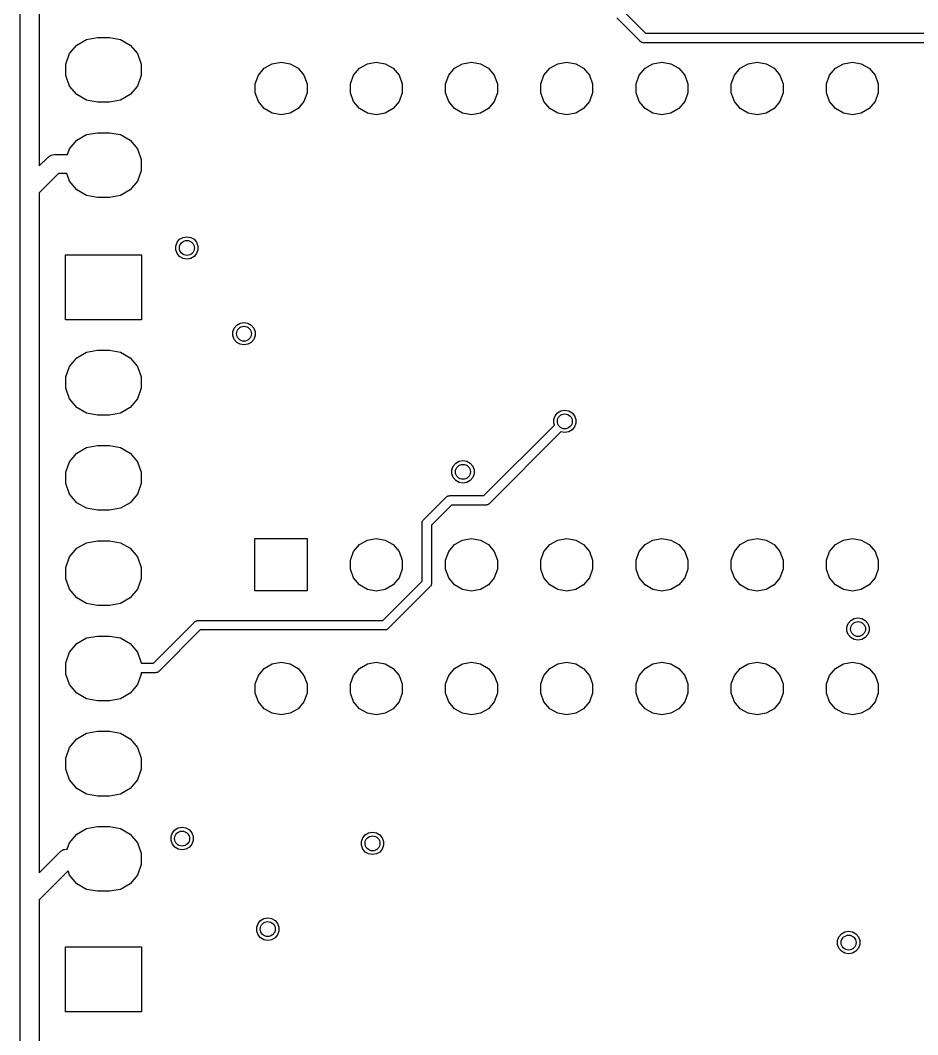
# Model space of a CAD drawing. Extents: x 10 to 287, y -200 to -10.
# Drawn here: x 81.28 to 105.22, y -103.53 to -76.48 of the extents above; entities that cross this region are included whole.
import ezdxf

# ---------------------------------------------------------------- set-up
doc = ezdxf.new("R2010")
doc.units = 0
doc.header["$MEASUREMENT"] = 0
doc.layers.add('BLACK', color=7, linetype='CONTINUOUS')

msp = doc.modelspace()

# ---------------------------------------------------------------- linework, layer by layer
at = {"layer": 'Black'}
for p, q in [((81.28, -80.9752), (81.28, -63.8302)), ((81.788, -63.9354), (81.788, -80.362)), ((97.409, -76.2744), (97.9576, -76.823)), ((97.8152, -77.0398), (97.1922, -76.4168)), ((82.7886, -77.1384), (83.0483, -76.9885)), ((83.0483, -76.9885), (83.3437, -76.9364)), ((83.3437, -76.9364), (83.6563, -76.9364)), ((83.6563, -76.9364), (83.9517, -76.9885)), ((83.9517, -76.9885), (84.2114, -77.1384)), ((97.8198, -77.043), (97.8152, -77.0398)), ((97.8234, -77.0473), (97.8198, -77.043)), ((97.8377, -77.0556), (97.8234, -77.0473)), ((97.8513, -77.0651), (97.8377, -77.0556)), ((97.8567, -77.0665), (97.8513, -77.0651)), ((97.8616, -77.0693), (97.8567, -77.0665)), ((97.8779, -77.0722), (97.8616, -77.0693)), ((97.8939, -77.0765), (97.8779, -77.0722)), ((97.8995, -77.076), (97.8939, -77.0765)), ((97.905, -77.077), (97.8995, -77.076)), ((105.12, -77.077), (97.905, -77.077)), ((97.9576, -76.823), (105.12, -76.823)), ((105.12, -76.823), (110.276, -76.823)), ((110.224, -77.077), (105.12, -77.077)), ((82.5958, -77.3682), (82.7886, -77.1384)), ((84.2114, -77.1384), (84.4042, -77.3682)), ((82.4932, -77.65), (82.5958, -77.3682)), ((84.4042, -77.3682), (84.5068, -77.65)), ((87.9998, -77.6366), (88.2396, -77.5943)), ((88.2396, -77.5943), (88.4794, -77.6366)), ((90.5398, -77.6366), (90.7796, -77.5943)), ((90.7796, -77.5943), (91.0194, -77.6366)), ((93.0798, -77.6366), (93.3196, -77.5943)), ((93.3196, -77.5943), (93.5594, -77.6366)), ((95.6198, -77.6366), (95.8596, -77.5943)), ((95.8596, -77.5943), (96.0994, -77.6366)), ((98.1598, -77.6366), (98.3996, -77.5943)), ((98.3996, -77.5943), (98.6394, -77.6366)), ((100.7, -77.6366), (100.94, -77.5943)), ((100.94, -77.5943), (101.179, -77.6366)), ((103.24, -77.6366), (103.48, -77.5943)), ((103.48, -77.5943), (103.719, -77.6366)), ((82.4932, -77.95), (82.4932, -77.65)), ((84.5068, -77.65), (84.5068, -77.95)), ((87.6324, -77.9449), (87.7889, -77.7584)), ((87.7889, -77.7584), (87.9998, -77.6366)), ((88.4794, -77.6366), (88.6903, -77.7584)), ((88.6903, -77.7584), (88.8468, -77.9449)), ((90.1724, -77.9449), (90.3289, -77.7584)), ((90.3289, -77.7584), (90.5398, -77.6366)), ((91.0194, -77.6366), (91.2303, -77.7584)), ((91.2303, -77.7584), (91.3868, -77.9449)), ((92.7124, -77.9449), (92.8689, -77.7584)), ((92.8689, -77.7584), (93.0798, -77.6366)), ((93.5594, -77.6366), (93.7703, -77.7584)), ((93.7703, -77.7584), (93.9268, -77.9449)), ((95.2524, -77.9449), (95.4089, -77.7584)), ((95.4089, -77.7584), (95.6198, -77.6366)), ((96.0994, -77.6366), (96.3103, -77.7584)), ((96.3103, -77.7584), (96.4668, -77.9449)), ((97.7924, -77.9449), (97.9489, -77.7584)), ((97.9489, -77.7584), (98.1598, -77.6366)), ((98.6394, -77.6366), (98.8503, -77.7584)), ((98.8503, -77.7584), (99.0068, -77.9449)), ((100.332, -77.9449), (100.489, -77.7584)), ((100.489, -77.7584), (100.7, -77.6366)), ((101.179, -77.6366), (101.39, -77.7584)), ((101.39, -77.7584), (101.547, -77.9449)), ((102.872, -77.9449), (103.029, -77.7584)), ((103.029, -77.7584), (103.24, -77.6366)), ((103.719, -77.6366), (103.93, -77.7584)), ((103.93, -77.7584), (104.087, -77.9449)), ((82.5958, -78.2318), (82.4932, -77.95)), ((84.5068, -77.95), (84.4042, -78.2318)), ((87.5491, -78.1737), (87.6324, -77.9449)), ((88.8468, -77.9449), (88.9301, -78.1737)), ((90.0891, -78.1737), (90.1724, -77.9449)), ((91.3868, -77.9449), (91.4701, -78.1737)), ((92.6291, -78.1737), (92.7124, -77.9449)), ((93.9268, -77.9449), (94.0101, -78.1737)), ((95.1691, -78.1737), (95.2524, -77.9449)), ((96.4668, -77.9449), (96.5501, -78.1737)), ((97.7091, -78.1737), (97.7924, -77.9449)), ((99.0068, -77.9449), (99.0901, -78.1737)), ((100.249, -78.1737), (100.332, -77.9449)), ((101.547, -77.9449), (101.63, -78.1737)), ((102.789, -78.1737), (102.872, -77.9449)), ((104.087, -77.9449), (104.17, -78.1737)), ((82.7886, -78.4616), (82.5958, -78.2318)), ((84.4042, -78.2318), (84.2114, -78.4616)), ((87.5491, -78.4173), (87.5491, -78.1737)), ((87.6324, -78.6461), (87.5491, -78.4173)), ((88.9301, -78.4173), (88.8468, -78.6461)), ((88.9301, -78.1737), (88.9301, -78.4173)), ((90.0891, -78.4173), (90.0891, -78.1737)), ((90.1724, -78.6461), (90.0891, -78.4173)), ((91.4701, -78.4173), (91.3868, -78.6461)), ((91.4701, -78.1737), (91.4701, -78.4173)), ((92.6291, -78.4173), (92.6291, -78.1737)), ((92.7124, -78.6461), (92.6291, -78.4173)), ((94.0101, -78.4173), (93.9268, -78.6461)), ((94.0101, -78.1737), (94.0101, -78.4173)), ((95.1691, -78.4173), (95.1691, -78.1737)), ((95.2524, -78.6461), (95.1691, -78.4173)), ((96.5501, -78.4173), (96.4668, -78.6461)), ((96.5501, -78.1737), (96.5501, -78.4173)), ((97.7091, -78.4173), (97.7091, -78.1737)), ((97.7924, -78.6461), (97.7091, -78.4173)), ((99.0901, -78.4173), (99.0068, -78.6461)), ((99.0901, -78.1737), (99.0901, -78.4173)), ((100.249, -78.4173), (100.249, -78.1737)), ((100.332, -78.6461), (100.249, -78.4173)), ((101.63, -78.4173), (101.547, -78.6461)), ((101.63, -78.1737), (101.63, -78.4173)), ((102.789, -78.4173), (102.789, -78.1737)), ((102.872, -78.6461), (102.789, -78.4173)), ((104.17, -78.4173), (104.087, -78.6461)), ((104.17, -78.1737), (104.17, -78.4173)), ((83.0483, -78.6115), (82.7886, -78.4616)), ((83.3437, -78.6636), (83.0483, -78.6115)), ((83.6563, -78.6636), (83.3437, -78.6636)), ((83.9517, -78.6115), (83.6563, -78.6636)), ((84.2114, -78.4616), (83.9517, -78.6115)), ((87.7889, -78.8326), (87.6324, -78.6461)), ((88.8468, -78.6461), (88.6903, -78.8326)), ((90.3289, -78.8326), (90.1724, -78.6461)), ((91.3868, -78.6461), (91.2303, -78.8326)), ((92.8689, -78.8326), (92.7124, -78.6461)), ((93.9268, -78.6461), (93.7703, -78.8326)), ((95.4089, -78.8326), (95.2524, -78.6461)), ((96.4668, -78.6461), (96.3103, -78.8326)), ((97.9489, -78.8326), (97.7924, -78.6461)), ((99.0068, -78.6461), (98.8503, -78.8326)), ((100.489, -78.8326), (100.332, -78.6461)), ((101.547, -78.6461), (101.39, -78.8326)), ((103.029, -78.8326), (102.872, -78.6461)), ((104.087, -78.6461), (103.93, -78.8326)), ((87.9998, -78.9544), (87.7889, -78.8326)), ((88.2396, -78.9967), (87.9998, -78.9544)), ((88.4794, -78.9544), (88.2396, -78.9967)), ((88.6903, -78.8326), (88.4794, -78.9544)), ((90.5398, -78.9544), (90.3289, -78.8326)), ((90.7796, -78.9967), (90.5398, -78.9544)), ((91.0194, -78.9544), (90.7796, -78.9967)), ((91.2303, -78.8326), (91.0194, -78.9544)), ((93.0798, -78.9544), (92.8689, -78.8326)), ((93.3196, -78.9967), (93.0798, -78.9544)), ((93.5594, -78.9544), (93.3196, -78.9967)), ((93.7703, -78.8326), (93.5594, -78.9544)), ((95.6198, -78.9544), (95.4089, -78.8326)), ((95.8596, -78.9967), (95.6198, -78.9544)), ((96.0994, -78.9544), (95.8596, -78.9967)), ((96.3103, -78.8326), (96.0994, -78.9544)), ((98.1598, -78.9544), (97.9489, -78.8326)), ((98.3996, -78.9967), (98.1598, -78.9544)), ((98.6394, -78.9544), (98.3996, -78.9967)), ((98.8503, -78.8326), (98.6394, -78.9544)), ((100.7, -78.9544), (100.489, -78.8326)), ((100.94, -78.9967), (100.7, -78.9544)), ((101.179, -78.9544), (100.94, -78.9967)), ((101.39, -78.8326), (101.179, -78.9544)), ((103.24, -78.9544), (103.029, -78.8326)), ((103.48, -78.9967), (103.24, -78.9544)), ((103.719, -78.9544), (103.48, -78.9967)), ((103.93, -78.8326), (103.719, -78.9544)), ((83.0483, -79.5285), (83.3437, -79.4764)), ((83.3437, -79.4764), (83.6563, -79.4764)), ((83.6563, -79.4764), (83.9517, -79.5285)), ((82.5958, -79.9082), (82.7886, -79.6784)), ((82.7886, -79.6784), (83.0483, -79.5285)), ((83.9517, -79.5285), (84.2114, -79.6784)), ((84.2114, -79.6784), (84.4042, -79.9082)), ((82.1834, -80.0627), (82.1944, -80.0608)), ((82.1944, -80.0608), (82.5403, -80.0608)), ((82.5403, -80.0608), (82.5958, -79.9082)), ((84.4042, -79.9082), (84.5068, -80.19)), ((81.788, -80.362), (82.0148, -80.1352)), ((82.0148, -80.1352), (82.0239, -80.1288)), ((82.0239, -80.1288), (82.0311, -80.1202)), ((82.0311, -80.1202), (82.0599, -80.1036)), ((82.0599, -80.1036), (82.0871, -80.0846)), ((82.0871, -80.0846), (82.0978, -80.0817)), ((82.0978, -80.0817), (82.1075, -80.0761)), ((82.1075, -80.0761), (82.1402, -80.0704)), ((82.1402, -80.0704), (82.1723, -80.0618)), ((82.1723, -80.0618), (82.1834, -80.0627)), ((84.5068, -80.19), (84.5068, -80.49)), ((82.2996, -80.5688), (81.788, -81.0804)), ((82.5219, -80.5688), (82.2996, -80.5688)), ((82.5958, -80.7718), (82.5219, -80.5688)), ((84.5068, -80.49), (84.4042, -80.7718)), ((82.7886, -81.0016), (82.5958, -80.7718)), ((84.4042, -80.7718), (84.2114, -81.0016)), ((81.28, -99.822), (81.28, -80.9752)), ((81.788, -81.0804), (81.788, -99.2088)), ((83.0483, -81.1515), (82.7886, -81.0016)), ((84.2114, -81.0016), (83.9517, -81.1515)), ((83.3437, -81.2036), (83.0483, -81.1515)), ((83.6563, -81.2036), (83.3437, -81.2036)), ((83.9517, -81.1515), (83.6563, -81.2036)), ((85.4287, -82.4978), (85.4644, -82.3996)), ((85.4644, -82.3996), (85.5316, -82.3195)), ((85.5316, -82.3195), (85.6221, -82.2673)), ((85.6221, -82.2673), (85.725, -82.2491)), ((85.725, -82.2491), (85.8279, -82.2673)), ((85.8279, -82.2673), (85.9184, -82.3195)), ((85.9184, -82.3195), (85.9856, -82.3996)), ((85.9856, -82.3996), (86.0213, -82.4978)), ((82.484, -84.4636), (82.484, -82.7364)), ((82.484, -82.7364), (84.516, -82.7364)), ((84.516, -82.7364), (84.516, -84.4636)), ((85.4287, -82.6022), (85.4287, -82.4978)), ((85.4644, -82.7004), (85.4287, -82.6022)), ((85.5316, -82.7805), (85.4644, -82.7004)), ((85.9856, -82.7004), (85.9184, -82.7805)), ((86.0213, -82.6022), (85.9856, -82.7004)), ((86.0213, -82.4978), (86.0213, -82.6022)), ((85.6221, -82.8327), (85.5316, -82.7805)), ((85.725, -82.8509), (85.6221, -82.8327)), ((85.8279, -82.8327), (85.725, -82.8509)), ((85.9184, -82.7805), (85.8279, -82.8327)), ((84.516, -84.4636), (82.484, -84.4636)), ((86.9884, -84.6856), (87.0556, -84.6055)), ((87.0556, -84.6055), (87.1461, -84.5533)), ((87.1461, -84.5533), (87.249, -84.5351)), ((87.249, -84.5351), (87.3519, -84.5533)), ((87.3519, -84.5533), (87.4424, -84.6055)), ((87.4424, -84.6055), (87.5096, -84.6856)), ((86.9527, -84.7838), (86.9884, -84.6856)), ((86.9527, -84.8882), (86.9527, -84.7838)), ((86.9884, -84.9864), (86.9527, -84.8882)), ((87.5096, -84.6856), (87.5453, -84.7838)), ((87.5453, -84.8882), (87.5096, -84.9864)), ((87.5453, -84.7838), (87.5453, -84.8882)), ((87.0556, -85.0665), (86.9884, -84.9864)), ((87.1461, -85.1187), (87.0556, -85.0665)), ((87.249, -85.1369), (87.1461, -85.1187)), ((87.3519, -85.1187), (87.249, -85.1369)), ((87.4424, -85.0665), (87.3519, -85.1187)), ((87.5096, -84.9864), (87.4424, -85.0665)), ((82.7886, -85.4784), (83.0483, -85.3285)), ((83.0483, -85.3285), (83.3437, -85.2764)), ((83.3437, -85.2764), (83.6563, -85.2764)), ((83.6563, -85.2764), (83.9517, -85.3285)), ((83.9517, -85.3285), (84.2114, -85.4784)), ((82.4932, -85.99), (82.5958, -85.7082)), ((82.5958, -85.7082), (82.7886, -85.4784)), ((84.2114, -85.4784), (84.4042, -85.7082)), ((84.4042, -85.7082), (84.5068, -85.99)), ((82.4932, -86.29), (82.4932, -85.99)), ((84.5068, -85.99), (84.5068, -86.29)), ((82.5958, -86.5718), (82.4932, -86.29)), ((84.5068, -86.29), (84.4042, -86.5718)), ((82.7886, -86.8016), (82.5958, -86.5718)), ((83.0483, -86.9515), (82.7886, -86.8016)), ((84.2114, -86.8016), (83.9517, -86.9515)), ((84.4042, -86.5718), (84.2114, -86.8016)), ((83.3437, -87.0036), (83.0483, -86.9515)), ((83.6563, -87.0036), (83.3437, -87.0036)), ((83.9517, -86.9515), (83.6563, -87.0036)), ((95.5125, -87.1206), (95.5482, -87.0224)), ((95.5482, -87.0224), (95.6154, -86.9423)), ((95.6154, -86.9423), (95.7059, -86.8901)), ((95.7059, -86.8901), (95.8088, -86.8719)), ((95.8088, -86.8719), (95.9117, -86.8901)), ((95.9117, -86.8901), (96.0022, -86.9423)), ((96.0022, -86.9423), (96.0694, -87.0224)), ((96.0694, -87.0224), (96.1051, -87.1206)), ((93.648, -89.154), (95.5297, -87.2723)), ((95.5125, -87.225), (95.5125, -87.1206)), ((95.5297, -87.2723), (95.5125, -87.225)), ((96.0694, -87.3232), (96.0022, -87.4033)), ((96.1051, -87.225), (96.0694, -87.3232)), ((96.1051, -87.1206), (96.1051, -87.225)), ((95.7058, -87.4554), (93.7904, -89.3708)), ((95.7059, -87.4555), (95.7058, -87.4554)), ((95.8088, -87.4737), (95.7059, -87.4555)), ((95.9117, -87.4555), (95.8088, -87.4737)), ((96.0022, -87.4033), (95.9117, -87.4555)), ((82.7886, -88.0184), (83.0483, -87.8685)), ((83.0483, -87.8685), (83.3437, -87.8164)), ((83.3437, -87.8164), (83.6563, -87.8164)), ((83.6563, -87.8164), (83.9517, -87.8685)), ((83.9517, -87.8685), (84.2114, -88.0184)), ((82.5958, -88.2482), (82.7886, -88.0184)), ((84.2114, -88.0184), (84.4042, -88.2482)), ((82.4932, -88.53), (82.5958, -88.2482)), ((84.4042, -88.2482), (84.5068, -88.53)), ((92.7947, -88.4668), (92.8304, -88.3686)), ((92.8304, -88.3686), (92.8976, -88.2885)), ((92.8976, -88.2885), (92.9881, -88.2363)), ((92.9881, -88.2363), (93.091, -88.2181)), ((93.091, -88.2181), (93.1939, -88.2363)), ((93.1939, -88.2363), (93.2844, -88.2885)), ((93.2844, -88.2885), (93.3516, -88.3686)), ((93.3516, -88.3686), (93.3873, -88.4668)), ((82.4932, -88.83), (82.4932, -88.53)), ((84.5068, -88.53), (84.5068, -88.83)), ((92.7947, -88.5712), (92.7947, -88.4668)), ((92.8304, -88.6694), (92.7947, -88.5712)), ((92.8976, -88.7495), (92.8304, -88.6694)), ((93.3516, -88.6694), (93.2844, -88.7495)), ((93.3873, -88.5712), (93.3516, -88.6694)), ((93.3873, -88.4668), (93.3873, -88.5712)), ((82.5958, -89.1118), (82.4932, -88.83)), ((84.5068, -88.83), (84.4042, -89.1118)), ((92.9881, -88.8017), (92.8976, -88.7495)), ((93.091, -88.8199), (92.9881, -88.8017)), ((93.1939, -88.8017), (93.091, -88.8199)), ((93.2844, -88.7495), (93.1939, -88.8017)), ((82.7886, -89.3416), (82.5958, -89.1118)), ((84.4042, -89.1118), (84.2114, -89.3416)), ((92.036, -89.8008), (92.6456, -89.1912)), ((92.6456, -89.1912), (92.6502, -89.188)), ((92.6502, -89.188), (92.6538, -89.1837)), ((92.6538, -89.1837), (92.6681, -89.1754)), ((92.6681, -89.1754), (92.6817, -89.1659)), ((92.6817, -89.1659), (92.6871, -89.1645)), ((92.6871, -89.1645), (92.692, -89.1617)), ((92.692, -89.1617), (92.7083, -89.1588)), ((92.7083, -89.1588), (92.7243, -89.1545)), ((92.7243, -89.1545), (92.7299, -89.155)), ((92.7299, -89.155), (92.7354, -89.154)), ((92.7354, -89.154), (93.648, -89.154)), ((83.0483, -89.4915), (82.7886, -89.3416)), ((83.3437, -89.5436), (83.0483, -89.4915)), ((83.9517, -89.4915), (83.6563, -89.5436)), ((84.2114, -89.3416), (83.9517, -89.4915)), ((92.788, -89.408), (92.2528, -89.9432)), ((93.7006, -89.408), (92.788, -89.408)), ((93.7061, -89.407), (93.7006, -89.408)), ((93.7117, -89.4075), (93.7061, -89.407)), ((93.7277, -89.4032), (93.7117, -89.4075)), ((93.744, -89.4003), (93.7277, -89.4032)), ((93.7489, -89.3975), (93.744, -89.4003)), ((93.7543, -89.3961), (93.7489, -89.3975)), ((93.7679, -89.3866), (93.7543, -89.3961)), ((93.7822, -89.3783), (93.7679, -89.3866)), ((93.7858, -89.374), (93.7822, -89.3783)), ((93.7904, -89.3708), (93.7858, -89.374)), ((83.6563, -89.5436), (83.3437, -89.5436)), ((91.9988, -89.8906), (91.9998, -89.8851)), ((91.9988, -91.4382), (91.9988, -89.8906)), ((91.9993, -89.8795), (92.0036, -89.8635)), ((91.9998, -89.8851), (91.9993, -89.8795)), ((92.0036, -89.8635), (92.0065, -89.8472)), ((92.0065, -89.8472), (92.0093, -89.8423)), ((92.0093, -89.8423), (92.0107, -89.8369)), ((92.0107, -89.8369), (92.0202, -89.8233)), ((92.0202, -89.8233), (92.0285, -89.809)), ((92.0285, -89.809), (92.0328, -89.8054)), ((92.0328, -89.8054), (92.036, -89.8008)), ((92.2528, -89.9432), (92.2528, -91.4908)), ((87.5411, -91.694), (87.5411, -90.297)), ((87.5411, -90.297), (88.9381, -90.297)), ((88.9381, -90.297), (88.9381, -91.694)), ((90.3289, -90.4584), (90.5398, -90.3366)), ((90.5398, -90.3366), (90.7796, -90.2943)), ((90.7796, -90.2943), (91.0194, -90.3366)), ((91.0194, -90.3366), (91.2303, -90.4584)), ((92.8689, -90.4584), (93.0798, -90.3366)), ((93.0798, -90.3366), (93.3196, -90.2943)), ((93.3196, -90.2943), (93.5594, -90.3366)), ((93.5594, -90.3366), (93.7703, -90.4584)), ((95.4089, -90.4584), (95.6198, -90.3366)), ((95.6198, -90.3366), (95.8596, -90.2943)), ((95.8596, -90.2943), (96.0994, -90.3366)), ((96.0994, -90.3366), (96.3103, -90.4584)), ((97.9489, -90.4584), (98.1598, -90.3366)), ((98.1598, -90.3366), (98.3996, -90.2943)), ((98.3996, -90.2943), (98.6394, -90.3366)), ((98.6394, -90.3366), (98.8503, -90.4584)), ((100.489, -90.4584), (100.7, -90.3366)), ((100.7, -90.3366), (100.94, -90.2943)), ((100.94, -90.2943), (101.179, -90.3366)), ((101.179, -90.3366), (101.39, -90.4584)), ((103.029, -90.4584), (103.24, -90.3366)), ((103.24, -90.3366), (103.48, -90.2943)), ((103.48, -90.2943), (103.719, -90.3366)), ((103.719, -90.3366), (103.93, -90.4584)), ((82.5958, -90.7882), (82.7886, -90.5584)), ((82.7886, -90.5584), (83.0483, -90.4085)), ((83.0483, -90.4085), (83.3437, -90.3564)), ((83.3437, -90.3564), (83.6563, -90.3564)), ((83.6563, -90.3564), (83.9517, -90.4085)), ((83.9517, -90.4085), (84.2114, -90.5584)), ((84.2114, -90.5584), (84.4042, -90.7882)), ((90.1724, -90.6449), (90.3289, -90.4584)), ((91.2303, -90.4584), (91.3868, -90.6449)), ((92.7124, -90.6449), (92.8689, -90.4584)), ((93.7703, -90.4584), (93.9268, -90.6449)), ((95.2524, -90.6449), (95.4089, -90.4584)), ((96.3103, -90.4584), (96.4668, -90.6449)), ((97.7924, -90.6449), (97.9489, -90.4584)), ((98.8503, -90.4584), (99.0068, -90.6449)), ((100.332, -90.6449), (100.489, -90.4584)), ((101.39, -90.4584), (101.547, -90.6449)), ((102.872, -90.6449), (103.029, -90.4584)), ((103.93, -90.4584), (104.087, -90.6449)), ((82.4932, -91.07), (82.5958, -90.7882)), ((84.4042, -90.7882), (84.5068, -91.07)), ((90.0891, -90.8737), (90.1724, -90.6449)), ((90.0891, -91.1173), (90.0891, -90.8737)), ((91.3868, -90.6449), (91.4701, -90.8737)), ((91.4701, -90.8737), (91.4701, -91.1173)), ((92.6291, -90.8737), (92.7124, -90.6449)), ((92.6291, -91.1173), (92.6291, -90.8737)), ((93.9268, -90.6449), (94.0101, -90.8737)), ((94.0101, -90.8737), (94.0101, -91.1173)), ((95.1691, -90.8737), (95.2524, -90.6449)), ((95.1691, -91.1173), (95.1691, -90.8737)), ((96.4668, -90.6449), (96.5501, -90.8737)), ((96.5501, -90.8737), (96.5501, -91.1173)), ((97.7091, -90.8737), (97.7924, -90.6449)), ((97.7091, -91.1173), (97.7091, -90.8737)), ((99.0068, -90.6449), (99.0901, -90.8737)), ((99.0901, -90.8737), (99.0901, -91.1173)), ((100.249, -90.8737), (100.332, -90.6449)), ((100.249, -91.1173), (100.249, -90.8737)), ((101.547, -90.6449), (101.63, -90.8737)), ((101.63, -90.8737), (101.63, -91.1173)), ((102.789, -90.8737), (102.872, -90.6449)), ((102.789, -91.1173), (102.789, -90.8737)), ((104.087, -90.6449), (104.17, -90.8737)), ((104.17, -90.8737), (104.17, -91.1173)), ((82.4932, -91.37), (82.4932, -91.07)), ((84.5068, -91.07), (84.5068, -91.37)), ((90.1724, -91.3461), (90.0891, -91.1173)), ((91.4701, -91.1173), (91.3868, -91.3461)), ((92.7124, -91.3461), (92.6291, -91.1173)), ((94.0101, -91.1173), (93.9268, -91.3461)), ((95.2524, -91.3461), (95.1691, -91.1173)), ((96.5501, -91.1173), (96.4668, -91.3461)), ((97.7924, -91.3461), (97.7091, -91.1173)), ((99.0901, -91.1173), (99.0068, -91.3461)), ((100.332, -91.3461), (100.249, -91.1173)), ((101.63, -91.1173), (101.547, -91.3461)), ((102.872, -91.3461), (102.789, -91.1173)), ((104.17, -91.1173), (104.087, -91.3461)), ((82.5958, -91.6518), (82.4932, -91.37)), ((84.5068, -91.37), (84.4042, -91.6518)), ((90.3289, -91.5326), (90.1724, -91.3461)), ((91.3868, -91.3461), (91.2303, -91.5326)), ((92.8689, -91.5326), (92.7124, -91.3461)), ((93.9268, -91.3461), (93.7703, -91.5326)), ((95.4089, -91.5326), (95.2524, -91.3461)), ((96.4668, -91.3461), (96.3103, -91.5326)), ((97.9489, -91.5326), (97.7924, -91.3461)), ((99.0068, -91.3461), (98.8503, -91.5326)), ((100.489, -91.5326), (100.332, -91.3461)), ((101.547, -91.3461), (101.39, -91.5326)), ((103.029, -91.5326), (102.872, -91.3461)), ((104.087, -91.3461), (103.93, -91.5326)), ((82.7886, -91.8816), (82.5958, -91.6518)), ((84.4042, -91.6518), (84.2114, -91.8816)), ((90.5398, -91.6544), (90.3289, -91.5326)), ((90.7796, -91.6967), (90.5398, -91.6544)), ((91.0194, -91.6544), (90.7796, -91.6967)), ((90.9556, -92.4814), (91.9988, -91.4382)), ((91.2303, -91.5326), (91.0194, -91.6544)), ((92.2156, -91.5806), (91.098, -92.6982)), ((92.2188, -91.576), (92.2156, -91.5806)), ((92.2231, -91.5724), (92.2188, -91.576)), ((92.2314, -91.5581), (92.2231, -91.5724)), ((92.2409, -91.5445), (92.2314, -91.5581)), ((92.2423, -91.5391), (92.2409, -91.5445)), ((92.2451, -91.5342), (92.2423, -91.5391)), ((92.248, -91.5179), (92.2451, -91.5342)), ((92.2523, -91.5019), (92.248, -91.5179)), ((92.2528, -91.4908), (92.2518, -91.4963)), ((92.2518, -91.4963), (92.2523, -91.5019)), ((93.0798, -91.6544), (92.8689, -91.5326)), ((93.3196, -91.6967), (93.0798, -91.6544)), ((93.5594, -91.6544), (93.3196, -91.6967)), ((93.7703, -91.5326), (93.5594, -91.6544)), ((95.6198, -91.6544), (95.4089, -91.5326)), ((95.8596, -91.6967), (95.6198, -91.6544)), ((96.0994, -91.6544), (95.8596, -91.6967)), ((96.3103, -91.5326), (96.0994, -91.6544)), ((98.1598, -91.6544), (97.9489, -91.5326)), ((98.3996, -91.6967), (98.1598, -91.6544)), ((98.6394, -91.6544), (98.3996, -91.6967)), ((98.8503, -91.5326), (98.6394, -91.6544)), ((100.7, -91.6544), (100.489, -91.5326)), ((100.94, -91.6967), (100.7, -91.6544)), ((101.179, -91.6544), (100.94, -91.6967)), ((101.39, -91.5326), (101.179, -91.6544)), ((103.24, -91.6544), (103.029, -91.5326)), ((103.48, -91.6967), (103.24, -91.6544)), ((103.719, -91.6544), (103.48, -91.6967)), ((103.93, -91.5326), (103.719, -91.6544)), ((83.0483, -92.0315), (82.7886, -91.8816)), ((84.2114, -91.8816), (83.9517, -92.0315)), ((88.9381, -91.694), (87.5411, -91.694)), ((83.3437, -92.0836), (83.0483, -92.0315)), ((83.6563, -92.0836), (83.3437, -92.0836)), ((83.9517, -92.0315), (83.6563, -92.0836)), ((85.9482, -92.5111), (85.9625, -92.5028)), ((85.9625, -92.5028), (85.9761, -92.4933)), ((85.9761, -92.4933), (85.9815, -92.4919)), ((85.9815, -92.4919), (85.9864, -92.4891)), ((85.9864, -92.4891), (86.0027, -92.4862)), ((86.0027, -92.4862), (86.0187, -92.4819)), ((86.0187, -92.4819), (86.0243, -92.4824)), ((86.0243, -92.4824), (86.0298, -92.4814)), ((86.0298, -92.4814), (90.9556, -92.4814)), ((103.371, -92.5596), (103.439, -92.4795)), ((103.439, -92.4795), (103.529, -92.4273)), ((103.529, -92.4273), (103.632, -92.4091)), ((103.632, -92.4091), (103.735, -92.4273)), ((103.735, -92.4273), (103.825, -92.4795)), ((103.825, -92.4795), (103.893, -92.5596)), ((84.8342, -93.6244), (85.94, -92.5186)), ((86.0824, -92.7354), (84.9766, -93.8412)), ((85.94, -92.5186), (85.9446, -92.5154)), ((85.9446, -92.5154), (85.9482, -92.5111)), ((91.0082, -92.7354), (86.0824, -92.7354)), ((91.0137, -92.7344), (91.0082, -92.7354)), ((91.0193, -92.7349), (91.0137, -92.7344)), ((91.0353, -92.7306), (91.0193, -92.7349)), ((91.0516, -92.7277), (91.0353, -92.7306)), ((91.0565, -92.7249), (91.0516, -92.7277)), ((91.0619, -92.7235), (91.0565, -92.7249)), ((91.0755, -92.714), (91.0619, -92.7235)), ((91.0898, -92.7057), (91.0755, -92.714)), ((91.0934, -92.7014), (91.0898, -92.7057)), ((91.098, -92.6982), (91.0934, -92.7014)), ((103.336, -92.6578), (103.371, -92.5596)), ((103.336, -92.7622), (103.336, -92.6578)), ((103.371, -92.8604), (103.336, -92.7622)), ((103.893, -92.5596), (103.928, -92.6578)), ((103.928, -92.7622), (103.893, -92.8604)), ((103.928, -92.6578), (103.928, -92.7622)), ((82.7886, -93.0984), (83.0483, -92.9485)), ((83.0483, -92.9485), (83.3437, -92.8964)), ((83.3437, -92.8964), (83.6563, -92.8964)), ((83.6563, -92.8964), (83.9517, -92.9485)), ((83.9517, -92.9485), (84.2114, -93.0984)), ((103.439, -92.9405), (103.371, -92.8604)), ((103.529, -92.9927), (103.439, -92.9405)), ((103.632, -93.0109), (103.529, -92.9927)), ((103.735, -92.9927), (103.632, -93.0109)), ((103.825, -92.9405), (103.735, -92.9927)), ((103.893, -92.8604), (103.825, -92.9405)), ((82.5958, -93.3282), (82.7886, -93.0984)), ((84.2114, -93.0984), (84.4042, -93.3282)), ((82.4932, -93.61), (82.5958, -93.3282)), ((84.4042, -93.3282), (84.5068, -93.61)), ((82.4932, -93.91), (82.4932, -93.61)), ((84.5068, -93.61), (84.5068, -93.6244)), ((84.5068, -93.6244), (84.8342, -93.6244)), ((84.9684, -93.8487), (84.9541, -93.857)), ((84.972, -93.8444), (84.9684, -93.8487)), ((84.9766, -93.8412), (84.972, -93.8444)), ((87.6324, -93.9469), (87.7889, -93.7604)), ((87.7889, -93.7604), (87.9998, -93.6386)), ((87.9998, -93.6386), (88.2396, -93.5963)), ((88.2396, -93.5963), (88.4794, -93.6386)), ((88.4794, -93.6386), (88.6903, -93.7604)), ((88.6903, -93.7604), (88.8468, -93.9469)), ((90.1724, -93.9469), (90.3289, -93.7604)), ((90.3289, -93.7604), (90.5398, -93.6386)), ((90.5398, -93.6386), (90.7796, -93.5963)), ((90.7796, -93.5963), (91.0194, -93.6386)), ((91.0194, -93.6386), (91.2303, -93.7604)), ((91.2303, -93.7604), (91.3868, -93.9469)), ((92.7124, -93.9469), (92.8689, -93.7604)), ((92.8689, -93.7604), (93.0798, -93.6386)), ((93.0798, -93.6386), (93.3196, -93.5963)), ((93.3196, -93.5963), (93.5594, -93.6386)), ((93.5594, -93.6386), (93.7703, -93.7604)), ((93.7703, -93.7604), (93.9268, -93.9469)), ((95.2524, -93.9469), (95.4089, -93.7604)), ((95.4089, -93.7604), (95.6198, -93.6386)), ((95.6198, -93.6386), (95.8596, -93.5963)), ((95.8596, -93.5963), (96.0994, -93.6386)), ((96.0994, -93.6386), (96.3103, -93.7604)), ((96.3103, -93.7604), (96.4668, -93.9469)), ((97.7924, -93.9469), (97.9489, -93.7604)), ((97.9489, -93.7604), (98.1598, -93.6386)), ((98.1598, -93.6386), (98.3996, -93.5963)), ((98.3996, -93.5963), (98.6394, -93.6386)), ((98.6394, -93.6386), (98.8503, -93.7604)), ((98.8503, -93.7604), (99.0068, -93.9469)), ((100.332, -93.9469), (100.489, -93.7604)), ((100.489, -93.7604), (100.7, -93.6386)), ((100.7, -93.6386), (100.94, -93.5963)), ((100.94, -93.5963), (101.179, -93.6386)), ((101.179, -93.6386), (101.39, -93.7604)), ((101.39, -93.7604), (101.547, -93.9469)), ((102.872, -93.9469), (103.029, -93.7604)), ((103.029, -93.7604), (103.24, -93.6386)), ((103.24, -93.6386), (103.48, -93.5963)), ((103.48, -93.5963), (103.719, -93.6386)), ((103.719, -93.6386), (103.93, -93.7604)), ((103.93, -93.7604), (104.087, -93.9469)), ((82.5958, -94.1918), (82.4932, -93.91)), ((84.5068, -93.91), (84.4042, -94.1918)), ((84.8868, -93.8784), (84.5068, -93.8784)), ((84.5068, -93.8784), (84.5068, -93.91)), ((84.8923, -93.8774), (84.8868, -93.8784)), ((84.8979, -93.8779), (84.8923, -93.8774)), ((84.9139, -93.8736), (84.8979, -93.8779)), ((84.9302, -93.8707), (84.9139, -93.8736)), ((84.9351, -93.8679), (84.9302, -93.8707)), ((84.9405, -93.8665), (84.9351, -93.8679)), ((84.9541, -93.857), (84.9405, -93.8665)), ((87.5491, -94.1757), (87.6324, -93.9469)), ((88.8468, -93.9469), (88.9301, -94.1757)), ((90.0891, -94.1757), (90.1724, -93.9469)), ((91.3868, -93.9469), (91.4701, -94.1757)), ((92.6291, -94.1757), (92.7124, -93.9469)), ((93.9268, -93.9469), (94.0101, -94.1757)), ((95.1691, -94.1757), (95.2524, -93.9469)), ((96.4668, -93.9469), (96.5501, -94.1757)), ((97.7091, -94.1757), (97.7924, -93.9469)), ((99.0068, -93.9469), (99.0901, -94.1757)), ((100.249, -94.1757), (100.332, -93.9469)), ((101.547, -93.9469), (101.63, -94.1757)), ((102.789, -94.1757), (102.872, -93.9469)), ((104.087, -93.9469), (104.17, -94.1757)), ((82.7886, -94.4216), (82.5958, -94.1918)), ((84.4042, -94.1918), (84.2114, -94.4216)), ((87.5491, -94.4193), (87.5491, -94.1757)), ((88.9301, -94.1757), (88.9301, -94.4193)), ((90.0891, -94.4193), (90.0891, -94.1757)), ((91.4701, -94.1757), (91.4701, -94.4193)), ((92.6291, -94.4193), (92.6291, -94.1757)), ((94.0101, -94.1757), (94.0101, -94.4193)), ((95.1691, -94.4193), (95.1691, -94.1757)), ((96.5501, -94.1757), (96.5501, -94.4193)), ((97.7091, -94.4193), (97.7091, -94.1757)), ((99.0901, -94.1757), (99.0901, -94.4193)), ((100.249, -94.4193), (100.249, -94.1757)), ((101.63, -94.1757), (101.63, -94.4193)), ((102.789, -94.4193), (102.789, -94.1757)), ((104.17, -94.1757), (104.17, -94.4193)), ((83.0483, -94.5715), (82.7886, -94.4216)), ((83.3437, -94.6236), (83.0483, -94.5715)), ((83.6563, -94.6236), (83.3437, -94.6236)), ((83.9517, -94.5715), (83.6563, -94.6236)), ((84.2114, -94.4216), (83.9517, -94.5715)), ((87.6324, -94.6481), (87.5491, -94.4193)), ((87.7889, -94.8346), (87.6324, -94.6481)), ((88.8468, -94.6481), (88.6903, -94.8346)), ((88.9301, -94.4193), (88.8468, -94.6481)), ((90.1724, -94.6481), (90.0891, -94.4193)), ((90.3289, -94.8346), (90.1724, -94.6481)), ((91.3868, -94.6481), (91.2303, -94.8346)), ((91.4701, -94.4193), (91.3868, -94.6481)), ((92.7124, -94.6481), (92.6291, -94.4193)), ((92.8689, -94.8346), (92.7124, -94.6481)), ((93.9268, -94.6481), (93.7703, -94.8346)), ((94.0101, -94.4193), (93.9268, -94.6481)), ((95.2524, -94.6481), (95.1691, -94.4193)), ((95.4089, -94.8346), (95.2524, -94.6481)), ((96.4668, -94.6481), (96.3103, -94.8346)), ((96.5501, -94.4193), (96.4668, -94.6481)), ((97.7924, -94.6481), (97.7091, -94.4193)), ((97.9489, -94.8346), (97.7924, -94.6481)), ((99.0068, -94.6481), (98.8503, -94.8346)), ((99.0901, -94.4193), (99.0068, -94.6481)), ((100.332, -94.6481), (100.249, -94.4193)), ((100.489, -94.8346), (100.332, -94.6481)), ((101.547, -94.6481), (101.39, -94.8346)), ((101.63, -94.4193), (101.547, -94.6481)), ((102.872, -94.6481), (102.789, -94.4193)), ((103.029, -94.8346), (102.872, -94.6481)), ((104.087, -94.6481), (103.93, -94.8346)), ((104.17, -94.4193), (104.087, -94.6481)), ((87.9998, -94.9564), (87.7889, -94.8346)), ((88.6903, -94.8346), (88.4794, -94.9564)), ((90.5398, -94.9564), (90.3289, -94.8346)), ((91.2303, -94.8346), (91.0194, -94.9564)), ((93.0798, -94.9564), (92.8689, -94.8346)), ((93.7703, -94.8346), (93.5594, -94.9564)), ((95.6198, -94.9564), (95.4089, -94.8346)), ((96.3103, -94.8346), (96.0994, -94.9564)), ((98.1598, -94.9564), (97.9489, -94.8346)), ((98.8503, -94.8346), (98.6394, -94.9564)), ((100.7, -94.9564), (100.489, -94.8346)), ((101.39, -94.8346), (101.179, -94.9564)), ((103.24, -94.9564), (103.029, -94.8346)), ((103.93, -94.8346), (103.719, -94.9564)), ((88.2396, -94.9987), (87.9998, -94.9564)), ((88.4794, -94.9564), (88.2396, -94.9987)), ((90.7796, -94.9987), (90.5398, -94.9564)), ((91.0194, -94.9564), (90.7796, -94.9987)), ((93.3196, -94.9987), (93.0798, -94.9564)), ((93.5594, -94.9564), (93.3196, -94.9987)), ((95.8596, -94.9987), (95.6198, -94.9564)), ((96.0994, -94.9564), (95.8596, -94.9987)), ((98.3996, -94.9987), (98.1598, -94.9564)), ((98.6394, -94.9564), (98.3996, -94.9987)), ((100.94, -94.9987), (100.7, -94.9564)), ((101.179, -94.9564), (100.94, -94.9987)), ((103.48, -94.9987), (103.24, -94.9564)), ((103.719, -94.9564), (103.48, -94.9987)), ((83.0483, -95.4885), (83.3437, -95.4364)), ((83.3437, -95.4364), (83.6563, -95.4364)), ((83.6563, -95.4364), (83.9517, -95.4885)), ((82.5958, -95.8682), (82.7886, -95.6384)), ((82.7886, -95.6384), (83.0483, -95.4885)), ((83.9517, -95.4885), (84.2114, -95.6384)), ((84.2114, -95.6384), (84.4042, -95.8682)), ((82.4932, -96.15), (82.5958, -95.8682)), ((84.4042, -95.8682), (84.5068, -96.15)), ((82.4932, -96.45), (82.4932, -96.15)), ((84.5068, -96.15), (84.5068, -96.45)), ((82.5958, -96.7318), (82.4932, -96.45)), ((84.5068, -96.45), (84.4042, -96.7318)), ((82.7886, -96.9616), (82.5958, -96.7318)), ((84.4042, -96.7318), (84.2114, -96.9616)), ((83.0483, -97.1115), (82.7886, -96.9616)), ((84.2114, -96.9616), (83.9517, -97.1115)), ((83.3437, -97.1636), (83.0483, -97.1115)), ((83.6563, -97.1636), (83.3437, -97.1636)), ((83.9517, -97.1115), (83.6563, -97.1636)), ((82.5958, -98.4082), (82.7886, -98.1784)), ((82.7886, -98.1784), (83.0483, -98.0285)), ((83.0483, -98.0285), (83.3437, -97.9764)), ((83.3437, -97.9764), (83.6563, -97.9764)), ((83.6563, -97.9764), (83.9517, -98.0285)), ((83.9517, -98.0285), (84.2114, -98.1784)), ((84.2114, -98.1784), (84.4042, -98.4082)), ((85.3017, -98.2458), (85.3374, -98.1476)), ((85.3374, -98.1476), (85.4046, -98.0675)), ((85.4046, -98.0675), (85.4951, -98.0153)), ((85.4951, -98.0153), (85.598, -97.9971)), ((85.598, -97.9971), (85.7009, -98.0153)), ((85.7009, -98.0153), (85.7914, -98.0675)), ((85.7914, -98.0675), (85.8586, -98.1476)), ((85.8586, -98.1476), (85.8943, -98.2458)), ((90.4846, -98.1945), (90.5751, -98.1423)), ((90.5751, -98.1423), (90.678, -98.1241)), ((90.678, -98.1241), (90.7809, -98.1423)), ((90.7809, -98.1423), (90.8714, -98.1945)), ((82.5342, -98.5774), (82.5958, -98.4082)), ((84.4042, -98.4082), (84.5068, -98.69)), ((85.3017, -98.3502), (85.3017, -98.2458)), ((85.3374, -98.4484), (85.3017, -98.3502)), ((85.4046, -98.5285), (85.3374, -98.4484)), ((85.8586, -98.4484), (85.7914, -98.5285)), ((85.8943, -98.3502), (85.8586, -98.4484)), ((85.8943, -98.2458), (85.8943, -98.3502)), ((90.3817, -98.3728), (90.4174, -98.2746)), ((90.3817, -98.4772), (90.3817, -98.3728)), ((90.4174, -98.2746), (90.4846, -98.1945)), ((90.8714, -98.1945), (90.9386, -98.2746)), ((90.9386, -98.2746), (90.9743, -98.3728)), ((90.9743, -98.3728), (90.9743, -98.4772)), ((81.788, -99.2088), (82.345, -98.6518)), ((82.345, -98.6518), (82.3541, -98.6454)), ((82.3541, -98.6454), (82.3613, -98.6368)), ((82.3613, -98.6368), (82.3901, -98.6202)), ((82.3901, -98.6202), (82.4173, -98.6012)), ((82.4173, -98.6012), (82.428, -98.5983)), ((82.428, -98.5983), (82.4377, -98.5927)), ((82.4377, -98.5927), (82.4704, -98.587)), ((82.4704, -98.587), (82.5025, -98.5784)), ((82.5025, -98.5784), (82.5136, -98.5793)), ((82.5136, -98.5793), (82.5246, -98.5774)), ((82.5246, -98.5774), (82.5342, -98.5774)), ((84.5068, -98.69), (84.5068, -98.99)), ((85.4951, -98.5807), (85.4046, -98.5285)), ((85.598, -98.5989), (85.4951, -98.5807)), ((85.7009, -98.5807), (85.598, -98.5989)), ((85.7914, -98.5285), (85.7009, -98.5807)), ((90.4174, -98.5754), (90.3817, -98.4772)), ((90.4846, -98.6555), (90.4174, -98.5754)), ((90.5751, -98.7077), (90.4846, -98.6555)), ((90.678, -98.7259), (90.5751, -98.7077)), ((90.7809, -98.7077), (90.678, -98.7259)), ((90.8714, -98.6555), (90.7809, -98.7077)), ((90.9386, -98.5754), (90.8714, -98.6555)), ((90.9743, -98.4772), (90.9386, -98.5754)), ((84.5068, -98.99), (84.4042, -99.2718)), ((82.5551, -99.1601), (81.788, -99.9272)), ((82.5958, -99.2718), (82.5551, -99.1601)), ((82.7886, -99.5016), (82.5958, -99.2718)), ((83.0483, -99.6515), (82.7886, -99.5016)), ((84.2114, -99.5016), (83.9517, -99.6515)), ((84.4042, -99.2718), (84.2114, -99.5016)), ((83.3437, -99.7036), (83.0483, -99.6515)), ((83.6563, -99.7036), (83.3437, -99.7036)), ((83.9517, -99.6515), (83.6563, -99.7036)), ((81.28, -136.78), (81.28, -99.822)), ((81.788, -99.9272), (81.788, -136.78)), ((87.5877, -100.659), (87.6234, -100.561)), ((87.6234, -100.561), (87.6906, -100.481)), ((87.6906, -100.481), (87.7811, -100.428)), ((87.7811, -100.428), (87.884, -100.41)), ((87.884, -100.41), (87.9869, -100.428)), ((87.9869, -100.428), (88.0774, -100.481)), ((88.0774, -100.481), (88.1446, -100.561)), ((88.1446, -100.561), (88.1803, -100.659)), ((87.5877, -100.763), (87.5877, -100.659)), ((87.6234, -100.861), (87.5877, -100.763)), ((87.6906, -100.941), (87.6234, -100.861)), ((88.1446, -100.861), (88.0774, -100.941)), ((88.1803, -100.763), (88.1446, -100.861)), ((88.1803, -100.659), (88.1803, -100.763)), ((103.119, -100.92), (103.187, -100.84)), ((103.187, -100.84), (103.277, -100.787)), ((103.277, -100.787), (103.38, -100.769)), ((103.38, -100.769), (103.483, -100.787)), ((103.483, -100.787), (103.573, -100.84)), ((103.573, -100.84), (103.641, -100.92)), ((87.7811, -100.994), (87.6906, -100.941)), ((87.884, -101.012), (87.7811, -100.994)), ((87.9869, -100.994), (87.884, -101.012)), ((88.0774, -100.941), (87.9869, -100.994)), ((103.084, -101.018), (103.119, -100.92)), ((103.084, -101.122), (103.084, -101.018)), ((103.119, -101.22), (103.084, -101.122)), ((103.641, -100.92), (103.676, -101.018)), ((103.676, -101.122), (103.641, -101.22)), ((103.676, -101.018), (103.676, -101.122)), ((82.484, -102.914), (82.484, -101.186)), ((82.484, -101.186), (84.516, -101.186)), ((84.516, -101.186), (84.516, -102.914)), ((103.187, -101.3), (103.119, -101.22)), ((103.277, -101.353), (103.187, -101.3)), ((103.38, -101.371), (103.277, -101.353)), ((103.483, -101.353), (103.38, -101.371)), ((103.573, -101.3), (103.483, -101.353)), ((103.641, -101.22), (103.573, -101.3)), ((84.516, -102.914), (82.484, -102.914))]:
    msp.add_line(p, q, dxfattribs=at)
for centre in [(85.725, -82.55), (87.249, -84.836), (95.8088, -87.1728), (93.091, -88.519), (103.632, -92.71), (85.598, -98.298), (90.678, -98.425), (87.884, -100.711), (103.38, -101.07)]:
    msp.add_circle(centre, 0.1994, dxfattribs=at)

doc.saveas('drawing.dxf')
